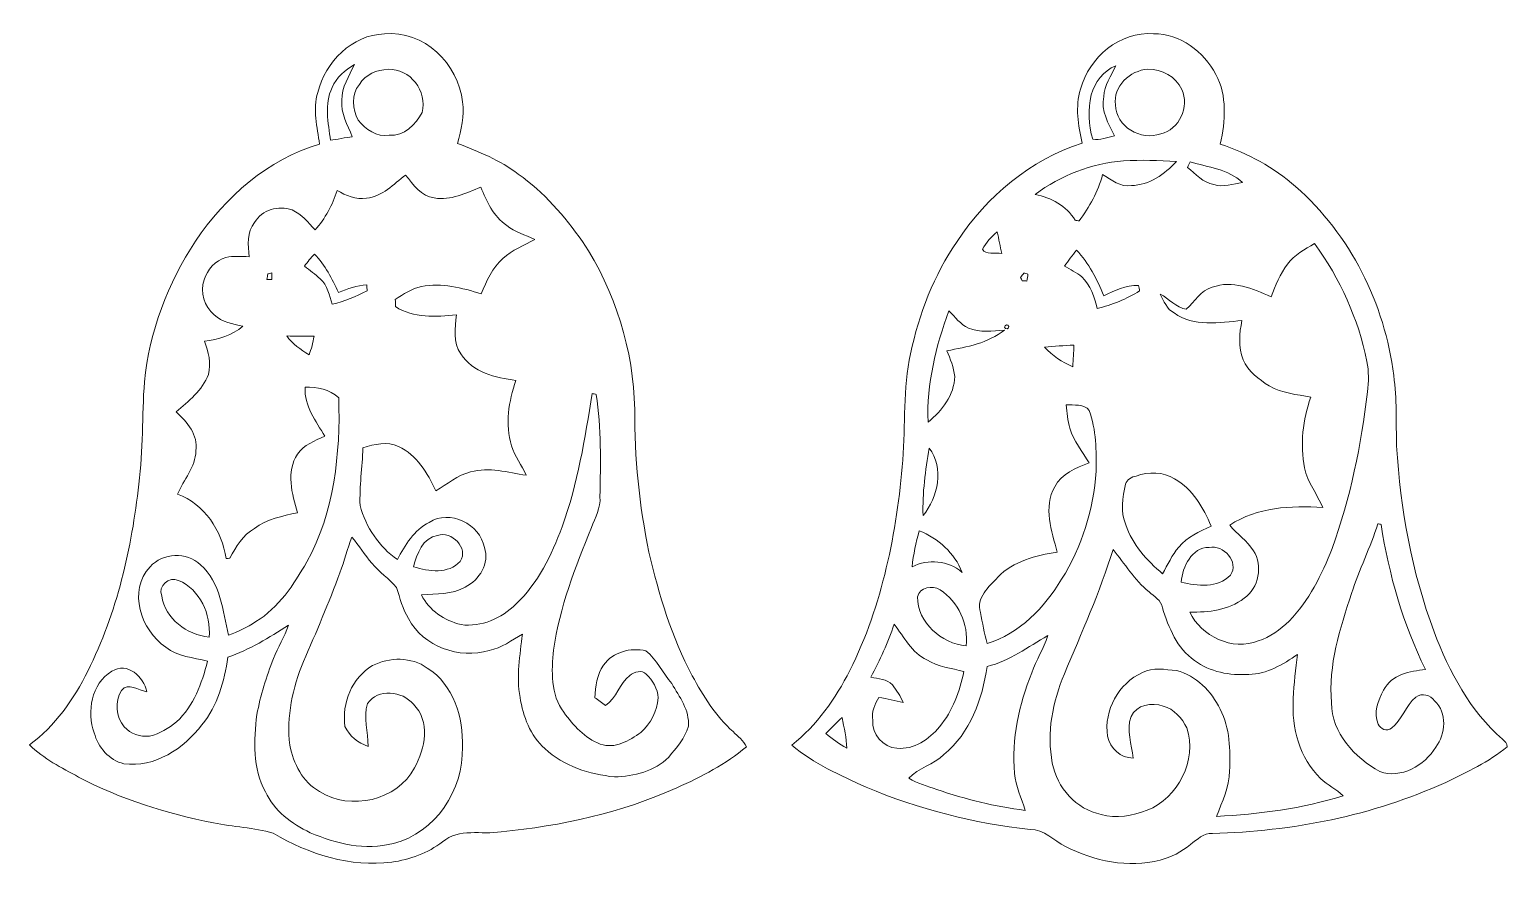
# Model space of a CAD drawing. Header units: centimetres. Extents: x -16.4 to 16.4, y -9.3 to 9.3.
import ezdxf

# ---------------------------------------------------------------- set-up
doc = ezdxf.new("R2010")
doc.units = ezdxf.units.CM
doc.header["$MEASUREMENT"] = 0
doc.layers.add('Layer 1', color=7, linetype='Continuous')

msp = doc.modelspace()

# ---------------------------------------------------------------- linework, layer by layer
at = {"layer": 'Layer 1', "color": 9, "lineweight": 9}
for points, knots in [([(-10.02386, 7.92261), (-9.85911, 8.59606), (-9.25939, 9.21025), (-8.53902, 9.2233), (-8.53902, 9.2233), (-7.67013, 9.32101), (-6.88873, 8.55126), (-6.80618, 7.71341), (-6.80618, 7.71341), (-6.74268, 7.39979), (-6.84251, 7.09005), (-6.91483, 6.78737), (-6.91483, 6.78737), (-6.44281, 6.60675), (-5.96868, 6.41413), (-5.56475, 6.10369), (-5.56475, 6.10369), (-4.98937, 5.70858), (-4.53958, 5.16705), (-4.13212, 4.6072), (-4.13212, 4.6072), (-3.40857, 3.50089), (-2.99935, 2.19244), (-2.97219, 0.86988), (-2.97219, 0.86988), (-2.98312, -0.19693), (-2.87129, -1.26267), (-2.65716, -2.30725), (-2.65716, -2.30725), (-2.43244, -3.25269), (-2.15692, -4.19602), (-1.69196, -5.05468), (-1.69196, -5.05468), (-1.44889, -5.5073), (-1.16984, -5.95144), (-0.78426, -6.29717), (-0.78426, -6.29717), (-0.68301, -6.40476), (-0.5479, -6.4919), (-0.48651, -6.63195), (-0.48651, -6.63195), (-0.94689, -7.02107), (-1.48593, -7.30082), (-2.0338, -7.54529), (-2.0338, -7.54529), (-3.2657, -8.10374), (-4.60414, -8.39443), (-5.9454, -8.52637), (-5.9454, -8.52637), (-6.37508, -8.59657), (-6.88414, -8.43182), (-7.24715, -8.7472), (-7.24715, -8.7472), (-7.57453, -8.9998), (-7.97069, -9.14408), (-8.37815, -9.20053), (-8.37815, -9.20053), (-9.2989, -9.318), (-10.22706, -9.02413), (-11.0127, -8.55777), (-11.0127, -8.55777), (-11.44591, -8.42865), (-11.90417, -8.42159), (-12.34514, -8.3267), (-12.34514, -8.3267), (-13.38231, -8.12032), (-14.40571, -7.80353), (-15.34304, -7.30752), (-15.34304, -7.30752), (-15.72404, -7.10079), (-16.12339, -6.90006), (-16.43489, -6.59385), (-16.43489, -6.59385), (-15.86904, -6.1684), (-15.44817, -5.57997), (-15.13949, -4.9485), (-15.13949, -4.9485), (-14.49073, -3.65416), (-14.16018, -2.22223), (-14.00531, -0.78889), (-14.00531, -0.78889), (-13.90442, -0.03571), (-13.93511, 0.72735), (-13.87937, 1.48371), (-13.87937, 1.48371), (-13.77107, 2.60131), (-13.35867, 3.67905), (-12.74413, 4.61497), (-12.74413, 4.61497), (-12.08267, 5.59675), (-11.13405, 6.43354), (-9.98294, 6.77291), (-9.98294, 6.77291), (-10.03762, 7.15073), (-10.13957, 7.54479), (-10.02386, 7.92261), (-10.02386, 7.92261), (-10.02386, 7.92261), (-10.02386, 7.92261), (-10.02386, 7.92261)], [0, 0, 0, 0, 0.03846154, 0.03846154, 0.03846154, 0.03846154, 0.07692308, 0.07692308, 0.07692308, 0.07692308, 0.11538462, 0.11538462, 0.11538462, 0.11538462, 0.15384615, 0.15384615, 0.15384615, 0.15384615, 0.19230769, 0.19230769, 0.19230769, 0.19230769, 0.23076923, 0.23076923, 0.23076923, 0.23076923, 0.26923077, 0.26923077, 0.26923077, 0.26923077, 0.30769231, 0.30769231, 0.30769231, 0.30769231, 0.34615385, 0.34615385, 0.34615385, 0.34615385, 0.38461538, 0.38461538, 0.38461538, 0.38461538, 0.42307692, 0.42307692, 0.42307692, 0.42307692, 0.46153846, 0.46153846, 0.46153846, 0.46153846, 0.5, 0.5, 0.5, 0.5, 0.53846154, 0.53846154, 0.53846154, 0.53846154, 0.57692308, 0.57692308, 0.57692308, 0.57692308, 0.61538462, 0.61538462, 0.61538462, 0.61538462, 0.65384615, 0.65384615, 0.65384615, 0.65384615, 0.69230769, 0.69230769, 0.69230769, 0.69230769, 0.73076923, 0.73076923, 0.73076923, 0.73076923, 0.76923077, 0.76923077, 0.76923077, 0.76923077, 0.80769231, 0.80769231, 0.80769231, 0.80769231, 0.84615385, 0.84615385, 0.84615385, 0.84615385, 0.88461538, 0.88461538, 0.88461538, 0.88461538, 0.92307692, 0.92307692, 0.92307692, 0.92307692, 1, 1, 1, 1]), ([(6.94581, 7.99563), (7.12643, 8.70331), (7.82281, 9.28291), (8.56964, 9.2293), (8.56964, 9.2293), (9.15772, 9.23918), (9.68548, 8.8229), (9.95712, 8.32372), (9.95712, 8.32372), (10.20865, 7.84323), (10.16526, 7.2862), (10.05343, 6.77432), (10.05343, 6.77432), (10.66479, 6.56547), (11.24511, 6.25785), (11.72912, 5.8264), (11.72912, 5.8264), (12.94691, 4.76312), (13.7135, 3.21973), (13.90964, 1.62165), (13.90964, 1.62165), (13.98796, 1.10447), (13.95691, 0.57953), (13.97526, 0.05848), (13.97526, 0.05848), (14.05992, -1.34911), (14.31534, -2.75246), (14.80746, -4.07678), (14.80746, -4.07678), (15.1493, -4.96084), (15.60192, -5.84032), (16.33111, -6.46791), (16.33111, -6.46791), (16.38014, -6.51166), (16.44047, -6.55857), (16.43447, -6.63301), (16.43447, -6.63301), (16.0256, -6.97203), (15.54194, -7.19851), (15.0664, -7.42676), (15.0664, -7.42676), (13.44186, -8.16759), (11.6568, -8.51861), (9.87669, -8.56165), (9.87669, -8.56165), (9.68054, -8.55036), (9.53767, -8.70098), (9.38985, -8.80576), (9.38985, -8.80576), (9.18983, -8.96487), (8.96511, -9.10104), (8.71217, -9.15396), (8.71217, -9.15396), (8.00238, -9.34057), (7.2499, -9.17794), (6.60785, -8.85234), (6.60785, -8.85234), (6.34961, -8.71687), (6.13618, -8.47345), (5.82362, -8.47275), (5.82362, -8.47275), (4.5702, -8.34328), (3.33971, -8.01836), (2.17625, -7.53612), (2.17625, -7.53612), (1.59946, -7.27119), (1.01032, -7.00801), (0.52067, -6.59597), (0.52067, -6.59597), (1.07911, -6.15641), (1.4901, -5.56268), (1.81571, -4.93756), (1.81571, -4.93756), (2.53221, -3.48235), (2.86311, -1.86698), (2.98799, -0.25867), (2.98799, -0.25867), (3.05749, 0.52979), (2.98376, 1.33307), (3.16297, 2.10954), (3.16297, 2.10954), (3.34853, 2.99606), (3.68367, 3.8579), (4.19767, 4.6072), (4.19767, 4.6072), (4.85736, 5.6105), (5.82927, 6.42824), (6.98179, 6.79619), (6.98179, 6.79619), (6.89395, 7.18777), (6.81987, 7.6044), (6.94581, 7.99563), (6.94581, 7.99563), (6.94581, 7.99563), (6.94581, 7.99563), (6.94581, 7.99563)], [0, 0, 0, 0, 0.04, 0.04, 0.04, 0.04, 0.08, 0.08, 0.08, 0.08, 0.12, 0.12, 0.12, 0.12, 0.16, 0.16, 0.16, 0.16, 0.2, 0.2, 0.2, 0.2, 0.24, 0.24, 0.24, 0.24, 0.28, 0.28, 0.28, 0.28, 0.32, 0.32, 0.32, 0.32, 0.36, 0.36, 0.36, 0.36, 0.4, 0.4, 0.4, 0.4, 0.44, 0.44, 0.44, 0.44, 0.48, 0.48, 0.48, 0.48, 0.52, 0.52, 0.52, 0.52, 0.56, 0.56, 0.56, 0.56, 0.6, 0.6, 0.6, 0.6, 0.64, 0.64, 0.64, 0.64, 0.68, 0.68, 0.68, 0.68, 0.72, 0.72, 0.72, 0.72, 0.76, 0.76, 0.76, 0.76, 0.8, 0.8, 0.8, 0.8, 0.84, 0.84, 0.84, 0.84, 0.88, 0.88, 0.88, 0.88, 0.92, 0.92, 0.92, 0.92, 1, 1, 1, 1]), ([(-9.70424, 8.03091), (-9.88346, 7.66191), (-9.78785, 7.24492), (-9.74234, 6.85722), (-9.74234, 6.85722), (-9.62134, 6.87733), (-9.37934, 6.9179), (-9.25833, 6.93801), (-9.25833, 6.93801), (-9.36134, 7.19836), (-9.51374, 7.45518), (-9.48764, 7.74657), (-9.48764, 7.74657), (-9.49364, 8.04008), (-9.32677, 8.28879), (-9.20965, 8.5442), (-9.20965, 8.5442), (-9.41038, 8.41473), (-9.61429, 8.26128), (-9.70424, 8.03091), (-9.70424, 8.03091), (-9.70424, 8.03091), (-9.70424, 8.03091), (-9.70424, 8.03091)], [0, 0, 0, 0, 0.14285714, 0.14285714, 0.14285714, 0.14285714, 0.28571429, 0.28571429, 0.28571429, 0.28571429, 0.42857143, 0.42857143, 0.42857143, 0.42857143, 0.57142857, 0.57142857, 0.57142857, 0.57142857, 0.71428571, 0.71428571, 0.71428571, 0.71428571, 1, 1, 1, 1]), ([(-8.45788, 8.43661), (-8.70553, 8.42567), (-8.97223, 8.32442), (-9.09888, 8.09759), (-9.09888, 8.09759), (-9.28656, 7.87569), (-9.25445, 7.54831), (-9.12393, 7.30807), (-9.12393, 7.30807), (-8.96412, 7.09993), (-8.71082, 6.92213), (-8.43354, 6.96835), (-8.43354, 6.96835), (-8.10757, 6.94542), (-7.84017, 7.20506), (-7.70505, 7.47705), (-7.70505, 7.47705), (-7.57558, 7.94448), (-7.96717, 8.45813), (-8.45788, 8.43661), (-8.45788, 8.43661), (-8.45788, 8.43661), (-8.45788, 8.43661), (-8.45788, 8.43661)], [0, 0, 0, 0, 0.14285714, 0.14285714, 0.14285714, 0.14285714, 0.28571429, 0.28571429, 0.28571429, 0.28571429, 0.42857143, 0.42857143, 0.42857143, 0.42857143, 0.57142857, 0.57142857, 0.57142857, 0.57142857, 0.71428571, 0.71428571, 0.71428571, 0.71428571, 1, 1, 1, 1]), ([(7.18005, 7.86758), (7.10914, 7.54584), (7.11796, 7.19906), (7.21639, 6.88438), (7.21639, 6.88438), (7.37831, 6.85616), (7.53989, 6.92213), (7.69793, 6.95459), (7.69793, 6.95459), (7.56564, 7.22693), (7.39348, 7.5148), (7.46051, 7.83053), (7.46051, 7.83053), (7.47497, 8.08453), (7.62702, 8.29056), (7.72756, 8.51387), (7.72756, 8.51387), (7.45063, 8.4045), (7.25837, 8.14909), (7.18005, 7.86758), (7.18005, 7.86758), (7.18005, 7.86758), (7.18005, 7.86758), (7.18005, 7.86758)], [0, 0, 0, 0, 0.14285714, 0.14285714, 0.14285714, 0.14285714, 0.28571429, 0.28571429, 0.28571429, 0.28571429, 0.42857143, 0.42857143, 0.42857143, 0.42857143, 0.57142857, 0.57142857, 0.57142857, 0.57142857, 0.71428571, 0.71428571, 0.71428571, 0.71428571, 1, 1, 1, 1]), ([(8.43947, 8.43943), (8.05282, 8.41332), (7.65419, 8.05596), (7.72298, 7.64356), (7.72298, 7.64356), (7.72157, 7.16026), (8.29377, 6.84205), (8.72663, 7.00045), (8.72663, 7.00045), (9.14326, 7.09499), (9.37292, 7.60158), (9.19759, 7.98893), (9.19759, 7.98893), (9.05895, 8.27327), (8.75203, 8.44719), (8.43947, 8.43943), (8.43947, 8.43943), (8.43947, 8.43943), (8.43947, 8.43943), (8.43947, 8.43943)], [0, 0, 0, 0, 0.16666667, 0.16666667, 0.16666667, 0.16666667, 0.33333333, 0.33333333, 0.33333333, 0.33333333, 0.5, 0.5, 0.5, 0.5, 0.66666667, 0.66666667, 0.66666667, 0.66666667, 1, 1, 1, 1]), ([(5.93404, 5.65424), (6.28964, 5.5777), (6.63607, 5.40695), (6.82198, 5.07957), (6.82198, 5.07957), (6.84421, 5.07534), (6.88831, 5.06687), (6.91018, 5.06229), (6.91018, 5.06229), (7.14231, 5.37449), (7.33316, 5.71563), (7.43476, 6.0931), (7.43476, 6.0931), (7.63549, 5.9841), (7.82705, 5.8084), (8.07434, 5.84863), (8.07434, 5.84863), (8.47016, 5.86168), (8.81906, 6.10051), (9.07623, 6.38591), (9.07623, 6.38591), (8.68465, 6.41519), (8.2913, 6.42119), (7.90007, 6.39861), (7.90007, 6.39861), (7.18993, 6.34887), (6.50519, 6.07547), (5.93404, 5.65424), (5.93404, 5.65424), (5.93404, 5.65424), (5.93404, 5.65424), (5.93404, 5.65424)], [0, 0, 0, 0, 0.11111111, 0.11111111, 0.11111111, 0.11111111, 0.22222222, 0.22222222, 0.22222222, 0.22222222, 0.33333333, 0.33333333, 0.33333333, 0.33333333, 0.44444444, 0.44444444, 0.44444444, 0.44444444, 0.55555556, 0.55555556, 0.55555556, 0.55555556, 0.66666667, 0.66666667, 0.66666667, 0.66666667, 0.77777778, 0.77777778, 0.77777778, 0.77777778, 1, 1, 1, 1]), ([(9.38632, 6.37991), (9.36516, 6.33828), (9.3447, 6.29666), (9.32459, 6.25468), (9.32459, 6.25468), (9.50592, 6.1118), (9.66749, 5.91284), (9.90844, 5.87509), (9.90844, 5.87509), (10.1194, 5.80453), (10.33741, 5.88179), (10.54555, 5.92236), (10.54555, 5.92236), (10.2337, 6.21305), (9.7765, 6.25715), (9.38632, 6.37991), (9.38632, 6.37991), (9.38632, 6.37991), (9.38632, 6.37991), (9.38632, 6.37991)], [0, 0, 0, 0, 0.16666667, 0.16666667, 0.16666667, 0.16666667, 0.33333333, 0.33333333, 0.33333333, 0.33333333, 0.5, 0.5, 0.5, 0.5, 0.66666667, 0.66666667, 0.66666667, 0.66666667, 1, 1, 1, 1]), ([(-8.93836, 5.56888), (-9.17437, 5.52725), (-9.39627, 5.63026), (-9.59524, 5.7435), (-9.59524, 5.7435), (-9.69401, 5.41824), (-9.85629, 5.11591), (-10.08454, 4.86262), (-10.08454, 4.86262), (-10.23341, 5.03195), (-10.38123, 5.2168), (-10.59466, 5.30746), (-10.59466, 5.30746), (-10.88958, 5.41648), (-11.27093, 5.31205), (-11.42792, 5.02912), (-11.42792, 5.02912), (-11.60783, 4.81393), (-11.5715, 4.52395), (-11.5528, 4.26642), (-11.5528, 4.26642), (-11.72425, 4.27736), (-11.89817, 4.28653), (-12.0675, 4.2516), (-12.0675, 4.2516), (-12.30528, 4.18775), (-12.48096, 3.97997), (-12.55151, 3.75066), (-12.55151, 3.75066), (-12.64571, 3.47902), (-12.54375, 3.15764), (-12.32468, 2.97525), (-12.32468, 2.97525), (-12.15534, 2.81262), (-11.91263, 2.76712), (-11.69074, 2.72478), (-11.69074, 2.72478), (-11.92428, 2.51417), (-12.24072, 2.42633), (-12.54587, 2.38682), (-12.54587, 2.38682), (-12.4545, 2.15434), (-12.38747, 1.89611), (-12.45697, 1.64775), (-12.45697, 1.64775), (-12.59208, 1.29286), (-12.899, 1.05579), (-13.17417, 0.81379), (-13.17417, 0.81379), (-12.93287, 0.59294), (-12.67922, 0.30507), (-12.73602, -0.04877), (-12.73602, -0.04877), (-12.74025, -0.41601), (-13.00483, -0.69259), (-13.14559, -1.01291), (-13.14559, -1.01291), (-12.53987, -1.23234), (-12.16028, -1.82959), (-12.0608, -2.4466), (-12.0608, -2.4466), (-12.03999, -2.44448), (-11.99836, -2.43989), (-11.97754, -2.43743), (-11.97754, -2.43743), (-11.8449, -2.18378), (-11.6858, -1.9259), (-11.43286, -1.77667), (-11.43286, -1.77667), (-11.15522, -1.56465), (-10.80597, -1.50644), (-10.47506, -1.42636), (-10.47506, -1.42636), (-10.59713, -1.01432), (-10.73612, -0.50948), (-10.4733, -0.12603), (-10.4733, -0.12603), (-10.33536, 0.08846), (-10.08524, 0.17172), (-9.86582, 0.27332), (-9.86582, 0.27332), (-10.06902, 0.60846), (-10.32125, 0.95031), (-10.30679, 1.36377), (-10.30679, 1.36377), (-10.0348, 1.37541), (-9.76281, 1.3172), (-9.55608, 1.12917), (-9.55608, 1.12917), (-9.52045, -0.11438), (-9.65344, -1.41296), (-10.26516, -2.51856), (-10.26516, -2.51856), (-10.5555, -3.02515), (-10.89064, -3.54232), (-11.40216, -3.85065), (-11.40216, -3.85065), (-11.58878, -3.98118), (-11.8001, -4.06832), (-12.01035, -4.15297), (-12.01035, -4.15297), (-12.14229, -3.61147), (-12.18286, -2.98), (-12.62983, -2.58524), (-12.62983, -2.58524), (-12.93781, -2.29808), (-13.47085, -2.31325), (-13.75378, -2.63039), (-13.75378, -2.63039), (-14.25261, -3.15744), (-13.95663, -4.04821), (-13.40559, -4.41827), (-13.40559, -4.41827), (-13.14277, -4.63488), (-12.79246, -4.64476), (-12.47814, -4.7326), (-12.47814, -4.7326), (-12.6002, -5.22402), (-12.78258, -5.72531), (-13.16288, -6.07915), (-13.16288, -6.07915), (-13.33821, -6.22449), (-13.53929, -6.34409), (-13.76331, -6.39453), (-13.76331, -6.39453), (-13.96898, -6.41676), (-14.19264, -6.35079), (-14.32704, -6.18745), (-14.32704, -6.18745), (-14.51719, -5.9712), (-14.54471, -5.62336), (-14.38984, -5.381), (-14.38984, -5.381), (-14.24203, -5.19121), (-14.00672, -5.37642), (-13.82928, -5.41275), (-13.82928, -5.41275), (-13.89031, -5.07761), (-14.26213, -4.73612), (-14.60468, -4.95414), (-14.60468, -4.95414), (-15.06506, -5.23566), (-15.16242, -5.84808), (-14.99626, -6.32751), (-14.99626, -6.32751), (-14.91371, -6.64501), (-14.66324, -6.93534), (-14.33763, -7.01084), (-14.33763, -7.01084), (-13.64865, -7.10503), (-13.00307, -6.67287), (-12.6009, -6.14794), (-12.6009, -6.14794), (-12.25483, -5.71861), (-12.09996, -5.17921), (-12.02446, -4.64264), (-12.02446, -4.64264), (-11.54222, -4.47048), (-11.10124, -4.20978), (-10.6765, -3.92826), (-10.6765, -3.92826), (-10.76152, -4.1872), (-10.90863, -4.41932), (-11.00882, -4.67227), (-11.00882, -4.67227), (-11.16898, -5.07479), (-11.2988, -5.49072), (-11.37747, -5.91722), (-11.37747, -5.91722), (-11.44979, -6.48873), (-11.47378, -7.1142), (-11.18873, -7.63665), (-11.18873, -7.63665), (-10.99329, -8.05682), (-10.60136, -8.35033), (-10.19284, -8.54506), (-10.19284, -8.54506), (-9.6157, -8.79166), (-8.96447, -8.9557), (-8.34217, -8.78284), (-8.34217, -8.78284), (-7.40766, -8.55247), (-6.77125, -7.58832), (-6.80759, -6.64536), (-6.80759, -6.64536), (-6.78078, -5.9906), (-7.00408, -5.24624), (-7.58793, -4.88253), (-7.58793, -4.88253), (-7.93789, -4.63029), (-8.43213, -4.63558), (-8.80713, -4.82714), (-8.80713, -4.82714), (-9.26363, -5.09807), (-9.49399, -5.66322), (-9.41849, -6.1811), (-9.41849, -6.1811), (-9.31972, -6.39594), (-9.12251, -6.54834), (-8.90238, -6.62419), (-8.90238, -6.62419), (-8.90379, -6.3081), (-9.02056, -5.97755), (-8.91402, -5.67063), (-8.91402, -5.67063), (-8.69107, -5.32809), (-8.14109, -5.39194), (-7.89732, -5.6851), (-7.89732, -5.6851), (-7.51702, -6.05904), (-7.63203, -6.67746), (-7.87403, -7.10079), (-7.87403, -7.10079), (-8.25503, -7.83668), (-9.29996, -8.06387), (-9.98435, -7.62926), (-9.98435, -7.62926), (-10.35935, -7.42217), (-10.56643, -7.0059), (-10.64546, -6.59914), (-10.64546, -6.59914), (-10.71989, -5.96414), (-10.58866, -5.3235), (-10.33995, -4.74036), (-10.33995, -4.74036), (-10.0609, -4.08418), (-9.77515, -3.43084), (-9.53033, -2.76092), (-9.53033, -2.76092), (-9.43296, -2.49951), (-9.36664, -2.22787), (-9.26257, -1.96894), (-9.26257, -1.96894), (-9.11052, -2.15979), (-8.9807, -2.36687), (-8.81983, -2.55102), (-8.81983, -2.55102), (-8.66002, -2.75246), (-8.43601, -2.89251), (-8.27479, -3.09183), (-8.27479, -3.09183), (-8.19083, -3.32396), (-8.13862, -3.57125), (-8.0028, -3.78257), (-8.0028, -3.78257), (-7.67648, -4.40663), (-6.8725, -4.69167), (-6.2121, -4.48883), (-6.2121, -4.48883), (-5.93376, -4.44085), (-5.71045, -4.26199), (-5.47091, -4.12688), (-5.47091, -4.12688), (-5.5263, -4.5929), (-5.60708, -5.06738), (-5.52418, -5.53587), (-5.52418, -5.53587), (-5.45539, -5.95533), (-5.30087, -6.38854), (-4.97138, -6.67499), (-4.97138, -6.67499), (-4.55228, -7.06693), (-3.97937, -7.24579), (-3.41951, -7.30435), (-3.41951, -7.30435), (-2.99053, -7.29024), (-2.52663, -7.1837), (-2.21795, -6.86373), (-2.21795, -6.86373), (-2.04156, -6.66017), (-1.8567, -6.44322), (-1.7805, -6.17899), (-1.7805, -6.17899), (-1.74875, -5.82162), (-1.97806, -5.51859), (-2.15092, -5.2286), (-2.15092, -5.2286), (-2.33966, -4.98695), (-2.48359, -4.69167), (-2.72595, -4.49941), (-2.72595, -4.49941), (-3.05685, -4.41897), (-3.46361, -4.52834), (-3.66504, -4.81656), (-3.66504, -4.81656), (-3.81744, -5.02576), (-3.84178, -5.29246), (-3.86295, -5.54222), (-3.86295, -5.54222), (-3.78428, -5.59937), (-3.70561, -5.65688), (-3.62624, -5.71332), (-3.62624, -5.71332), (-3.37259, -5.55351), (-3.31156, -5.2286), (-3.0819, -5.04692), (-3.0819, -5.04692), (-2.98348, -4.96543), (-2.81661, -4.91569), (-2.71713, -5.01976), (-2.71713, -5.01976), (-2.57778, -5.15981), (-2.45572, -5.34361), (-2.44866, -5.54787), (-2.44866, -5.54787), (-2.47512, -5.84032), (-2.618, -6.11937), (-2.83601, -6.31586), (-2.83601, -6.31586), (-3.09319, -6.49507), (-3.41351, -6.69263), (-3.73948, -6.57269), (-3.73948, -6.57269), (-4.08344, -6.44957), (-4.34167, -6.15359), (-4.54981, -5.86642), (-4.54981, -5.86642), (-4.84544, -5.47202), (-4.8278, -4.94638), (-4.7777, -4.48142), (-4.7777, -4.48142), (-4.65106, -3.5328), (-4.28981, -2.63851), (-3.93739, -1.7555), (-3.93739, -1.7555), (-3.85201, -1.53467), (-3.72713, -1.31841), (-3.74548, -1.07218), (-3.74548, -1.07218), (-3.73524, -0.31335), (-3.70949, 0.45147), (-3.82803, 1.20396), (-3.82803, 1.20396), (-3.85131, 1.20924), (-3.89752, 1.21983), (-3.92081, 1.22512), (-3.92081, 1.22512), (-4.07814, 0.22358), (-4.24078, -0.78501), (-4.58932, -1.74139), (-4.58932, -1.74139), (-4.82286, -2.36969), (-5.12025, -2.9994), (-5.61943, -3.4626), (-5.61943, -3.4626), (-5.93517, -3.7741), (-6.38813, -3.97977), (-6.83687, -3.91627), (-6.83687, -3.91627), (-7.20305, -3.82208), (-7.54807, -3.60511), (-7.71705, -3.25622), (-7.71705, -3.25622), (-7.38896, -3.22694), (-7.03442, -3.25622), (-6.74126, -3.08089), (-6.74126, -3.08089), (-6.42906, -2.92426), (-6.1934, -2.55314), (-6.31652, -2.19895), (-6.31652, -2.19895), (-6.41353, -1.68107), (-7.09193, -1.34452), (-7.54595, -1.64226), (-7.54595, -1.64226), (-7.88497, -1.81124), (-8.08499, -2.14744), (-8.25292, -2.47129), (-8.25292, -2.47129), (-8.65755, -2.18378), (-8.9553, -1.7481), (-9.08159, -1.26867), (-9.08159, -1.26867), (-9.10135, -0.84146), (-9.03114, -0.41389), (-9.01809, 0.01332), (-9.01809, 0.01332), (-8.76621, 0.10081), (-8.48222, 0.1629), (-8.22822, 0.04932), (-8.22822, 0.04932), (-7.82006, -0.14225), (-7.57946, -0.54618), (-7.39637, -0.94024), (-7.39637, -0.94024), (-7.14555, -0.78925), (-6.91236, -0.59204), (-6.62308, -0.52008), (-6.62308, -0.52008), (-6.21351, -0.40366), (-5.79335, -0.53348), (-5.3873, -0.59557), (-5.3873, -0.59557), (-5.4889, -0.37297), (-5.63989, -0.1733), (-5.71151, 0.06271), (-5.71151, 0.06271), (-5.86391, 0.53967), (-5.77606, 1.05262), (-5.61696, 1.51581), (-5.61696, 1.51581), (-6.06922, 1.57049), (-6.58075, 1.69573), (-6.84145, 2.10672), (-6.84145, 2.10672), (-7.01925, 2.36248), (-6.97127, 2.68351), (-6.94058, 2.97455), (-6.94058, 2.97455), (-7.39355, 2.92375), (-7.89555, 2.90011), (-8.29313, 3.15694), (-8.29313, 3.15694), (-8.2949, 3.2095), (-8.29701, 3.26242), (-8.29913, 3.31463), (-8.29913, 3.31463), (-8.12133, 3.43951), (-7.93118, 3.55875), (-7.71705, 3.60779), (-7.71705, 3.60779), (-7.26937, 3.6921), (-6.81147, 3.57815), (-6.38637, 3.43845), (-6.38637, 3.43845), (-6.27031, 3.72561), (-6.14472, 4.02442), (-5.90412, 4.23079), (-5.90412, 4.23079), (-5.69951, 4.42023), (-5.43281, 4.5116), (-5.19821, 4.65377), (-5.19821, 4.65377), (-5.40988, 4.74937), (-5.63954, 4.81428), (-5.82157, 4.96457), (-5.82157, 4.96457), (-6.1112, 5.16424), (-6.27242, 5.49444), (-6.39625, 5.81406), (-6.39625, 5.81406), (-6.72609, 5.68882), (-7.06758, 5.50855), (-7.43165, 5.57558), (-7.43165, 5.57558), (-7.72269, 5.60486), (-7.90402, 5.87579), (-8.07265, 6.08464), (-8.07265, 6.08464), (-8.33899, 5.88144), (-8.58523, 5.60521), (-8.93836, 5.56888)], [0, 0, 0, 0, 0.00877193, 0.00877193, 0.00877193, 0.00877193, 0.01754386, 0.01754386, 0.01754386, 0.01754386, 0.02631579, 0.02631579, 0.02631579, 0.02631579, 0.03508772, 0.03508772, 0.03508772, 0.03508772, 0.04385965, 0.04385965, 0.04385965, 0.04385965, 0.05263158, 0.05263158, 0.05263158, 0.05263158, 0.06140351, 0.06140351, 0.06140351, 0.06140351, 0.07017544, 0.07017544, 0.07017544, 0.07017544, 0.07894737, 0.07894737, 0.07894737, 0.07894737, 0.0877193, 0.0877193, 0.0877193, 0.0877193, 0.09649123, 0.09649123, 0.09649123, 0.09649123, 0.10526316, 0.10526316, 0.10526316, 0.10526316, 0.11403509, 0.11403509, 0.11403509, 0.11403509, 0.12280702, 0.12280702, 0.12280702, 0.12280702, 0.13157895, 0.13157895, 0.13157895, 0.13157895, 0.14035088, 0.14035088, 0.14035088, 0.14035088, 0.14912281, 0.14912281, 0.14912281, 0.14912281, 0.15789474, 0.15789474, 0.15789474, 0.15789474, 0.16666667, 0.16666667, 0.16666667, 0.16666667, 0.1754386, 0.1754386, 0.1754386, 0.1754386, 0.18421053, 0.18421053, 0.18421053, 0.18421053, 0.19298246, 0.19298246, 0.19298246, 0.19298246, 0.20175439, 0.20175439, 0.20175439, 0.20175439, 0.21052632, 0.21052632, 0.21052632, 0.21052632, 0.21929825, 0.21929825, 0.21929825, 0.21929825, 0.22807018, 0.22807018, 0.22807018, 0.22807018, 0.23684211, 0.23684211, 0.23684211, 0.23684211, 0.24561404, 0.24561404, 0.24561404, 0.24561404, 0.25438596, 0.25438596, 0.25438596, 0.25438596, 0.26315789, 0.26315789, 0.26315789, 0.26315789, 0.27192982, 0.27192982, 0.27192982, 0.27192982, 0.28070175, 0.28070175, 0.28070175, 0.28070175, 0.28947368, 0.28947368, 0.28947368, 0.28947368, 0.29824561, 0.29824561, 0.29824561, 0.29824561, 0.30701754, 0.30701754, 0.30701754, 0.30701754, 0.31578947, 0.31578947, 0.31578947, 0.31578947, 0.3245614, 0.3245614, 0.3245614, 0.3245614, 0.33333333, 0.33333333, 0.33333333, 0.33333333, 0.34210526, 0.34210526, 0.34210526, 0.34210526, 0.35087719, 0.35087719, 0.35087719, 0.35087719, 0.35964912, 0.35964912, 0.35964912, 0.35964912, 0.36842105, 0.36842105, 0.36842105, 0.36842105, 0.37719298, 0.37719298, 0.37719298, 0.37719298, 0.38596491, 0.38596491, 0.38596491, 0.38596491, 0.39473684, 0.39473684, 0.39473684, 0.39473684, 0.40350877, 0.40350877, 0.40350877, 0.40350877, 0.4122807, 0.4122807, 0.4122807, 0.4122807, 0.42105263, 0.42105263, 0.42105263, 0.42105263, 0.42982456, 0.42982456, 0.42982456, 0.42982456, 0.43859649, 0.43859649, 0.43859649, 0.43859649, 0.44736842, 0.44736842, 0.44736842, 0.44736842, 0.45614035, 0.45614035, 0.45614035, 0.45614035, 0.46491228, 0.46491228, 0.46491228, 0.46491228, 0.47368421, 0.47368421, 0.47368421, 0.47368421, 0.48245614, 0.48245614, 0.48245614, 0.48245614, 0.49122807, 0.49122807, 0.49122807, 0.49122807, 0.5, 0.5, 0.5, 0.5, 0.50877193, 0.50877193, 0.50877193, 0.50877193, 0.51754386, 0.51754386, 0.51754386, 0.51754386, 0.52631579, 0.52631579, 0.52631579, 0.52631579, 0.53508772, 0.53508772, 0.53508772, 0.53508772, 0.54385965, 0.54385965, 0.54385965, 0.54385965, 0.55263158, 0.55263158, 0.55263158, 0.55263158, 0.56140351, 0.56140351, 0.56140351, 0.56140351, 0.57017544, 0.57017544, 0.57017544, 0.57017544, 0.57894737, 0.57894737, 0.57894737, 0.57894737, 0.5877193, 0.5877193, 0.5877193, 0.5877193, 0.59649123, 0.59649123, 0.59649123, 0.59649123, 0.60526316, 0.60526316, 0.60526316, 0.60526316, 0.61403509, 0.61403509, 0.61403509, 0.61403509, 0.62280702, 0.62280702, 0.62280702, 0.62280702, 0.63157895, 0.63157895, 0.63157895, 0.63157895, 0.64035088, 0.64035088, 0.64035088, 0.64035088, 0.64912281, 0.64912281, 0.64912281, 0.64912281, 0.65789474, 0.65789474, 0.65789474, 0.65789474, 0.66666667, 0.66666667, 0.66666667, 0.66666667, 0.6754386, 0.6754386, 0.6754386, 0.6754386, 0.68421053, 0.68421053, 0.68421053, 0.68421053, 0.69298246, 0.69298246, 0.69298246, 0.69298246, 0.70175439, 0.70175439, 0.70175439, 0.70175439, 0.71052632, 0.71052632, 0.71052632, 0.71052632, 0.71929825, 0.71929825, 0.71929825, 0.71929825, 0.72807018, 0.72807018, 0.72807018, 0.72807018, 0.73684211, 0.73684211, 0.73684211, 0.73684211, 0.74561404, 0.74561404, 0.74561404, 0.74561404, 0.75438596, 0.75438596, 0.75438596, 0.75438596, 0.76315789, 0.76315789, 0.76315789, 0.76315789, 0.77192982, 0.77192982, 0.77192982, 0.77192982, 0.78070175, 0.78070175, 0.78070175, 0.78070175, 0.78947368, 0.78947368, 0.78947368, 0.78947368, 0.79824561, 0.79824561, 0.79824561, 0.79824561, 0.80701754, 0.80701754, 0.80701754, 0.80701754, 0.81578947, 0.81578947, 0.81578947, 0.81578947, 0.8245614, 0.8245614, 0.8245614, 0.8245614, 0.83333333, 0.83333333, 0.83333333, 0.83333333, 0.84210526, 0.84210526, 0.84210526, 0.84210526, 0.85087719, 0.85087719, 0.85087719, 0.85087719, 0.85964912, 0.85964912, 0.85964912, 0.85964912, 0.86842105, 0.86842105, 0.86842105, 0.86842105, 0.87719298, 0.87719298, 0.87719298, 0.87719298, 0.88596491, 0.88596491, 0.88596491, 0.88596491, 0.89473684, 0.89473684, 0.89473684, 0.89473684, 0.90350877, 0.90350877, 0.90350877, 0.90350877, 0.9122807, 0.9122807, 0.9122807, 0.9122807, 0.92105263, 0.92105263, 0.92105263, 0.92105263, 0.92982456, 0.92982456, 0.92982456, 0.92982456, 0.93859649, 0.93859649, 0.93859649, 0.93859649, 0.94736842, 0.94736842, 0.94736842, 0.94736842, 0.95614035, 0.95614035, 0.95614035, 0.95614035, 0.96491228, 0.96491228, 0.96491228, 0.96491228, 0.97368421, 0.97368421, 0.97368421, 0.97368421, 0.98245614, 0.98245614, 0.98245614, 0.98245614, 1, 1, 1, 1]), ([(4.76176, 4.43223), (4.83302, 4.30311), (5.05069, 4.36273), (5.19074, 4.34015), (5.19074, 4.34015), (5.15934, 4.50031), (5.12477, 4.65942), (5.08879, 4.81852), (5.08879, 4.81852), (4.95191, 4.71692), (4.84678, 4.57827), (4.76176, 4.43223), (4.76176, 4.43223), (4.76176, 4.43223), (4.76176, 4.43223), (4.76176, 4.43223)], [0, 0, 0, 0, 0.2, 0.2, 0.2, 0.2, 0.4, 0.4, 0.4, 0.4, 0.6, 0.6, 0.6, 0.6, 1, 1, 1, 1]), ([(-10.31914, 4.05758), (-10.2507, 4.15106), (-10.17803, 4.24137), (-10.099, 4.32639), (-10.099, 4.32639), (-9.85347, 4.08756), (-9.71306, 3.77289), (-9.56137, 3.47161), (-9.56137, 3.47161), (-9.35888, 3.55346), (-9.15285, 3.63177), (-8.93201, 3.64342), (-8.93201, 3.64342), (-8.9306, 3.6099), (-8.92743, 3.54217), (-8.92602, 3.5083), (-8.92602, 3.5083), (-9.17331, 3.38236), (-9.43119, 3.27758), (-9.70072, 3.2095), (-9.70072, 3.2095), (-9.76598, 3.40811), (-9.80514, 3.63001), (-9.96989, 3.77571), (-9.96989, 3.77571), (-10.08242, 3.87519), (-10.20201, 3.96444), (-10.31914, 4.05758)], [0, 0, 0, 0, 0.125, 0.125, 0.125, 0.125, 0.25, 0.25, 0.25, 0.25, 0.375, 0.375, 0.375, 0.375, 0.5, 0.5, 0.5, 0.5, 0.625, 0.625, 0.625, 0.625, 0.75, 0.75, 0.75, 0.75, 1, 1, 1, 1]), ([(6.85338, 4.41353), (6.76025, 4.29852), (6.67205, 4.17964), (6.58527, 4.05969), (6.58527, 4.05969), (6.7165, 3.98455), (6.85303, 3.91611), (6.97297, 3.82227), (6.97297, 3.82227), (7.16312, 3.63001), (7.26296, 3.37354), (7.31093, 3.11213), (7.31093, 3.11213), (7.64325, 3.19786), (7.96745, 3.32521), (8.2592, 3.50795), (8.2592, 3.50795), (8.2525, 3.53688), (8.23874, 3.59508), (8.23168, 3.62437), (8.23168, 3.62437), (7.95052, 3.64095), (7.7064, 3.50971), (7.45981, 3.39824), (7.45981, 3.39824), (7.31305, 3.76618), (7.12961, 4.12496), (6.85338, 4.41353), (6.85338, 4.41353), (6.85338, 4.41353), (6.85338, 4.41353), (6.85338, 4.41353)], [0, 0, 0, 0, 0.11111111, 0.11111111, 0.11111111, 0.11111111, 0.22222222, 0.22222222, 0.22222222, 0.22222222, 0.33333333, 0.33333333, 0.33333333, 0.33333333, 0.44444444, 0.44444444, 0.44444444, 0.44444444, 0.55555556, 0.55555556, 0.55555556, 0.55555556, 0.66666667, 0.66666667, 0.66666667, 0.66666667, 0.77777778, 0.77777778, 0.77777778, 0.77777778, 1, 1, 1, 1]), ([(11.54638, 4.10309), (11.38446, 3.88366), (11.28215, 3.62966), (11.18267, 3.37813), (11.18267, 3.37813), (10.77733, 3.55699), (10.31907, 3.75736), (9.87422, 3.58732), (9.87422, 3.58732), (9.61034, 3.5277), (9.48651, 3.26453), (9.29672, 3.09943), (9.29672, 3.09943), (9.07447, 3.13189), (8.91113, 3.33862), (8.71358, 3.43598), (8.71358, 3.43598), (8.7993, 3.2857), (8.85751, 3.09943), (9.02614, 3.01829), (9.02614, 3.01829), (9.46358, 2.69797), (10.03332, 2.8045), (10.53462, 2.8479), (10.53462, 2.8479), (10.47535, 2.5618), (10.45242, 2.25453), (10.56037, 1.97689), (10.56037, 1.97689), (10.66761, 1.71478), (10.91174, 1.54227), (11.14069, 1.39305), (11.14069, 1.39305), (11.42044, 1.23042), (11.75241, 1.20431), (12.06426, 1.14222), (12.06426, 1.14222), (11.89069, 0.63915), (11.82472, 0.09411), (11.92597, -0.43153), (11.92597, -0.43153), (11.99547, -0.75503), (12.20749, -1.01361), (12.33308, -1.31312), (12.33308, -1.31312), (11.62399, -1.2655), (10.87681, -1.30148), (10.26333, -1.70329), (10.26333, -1.70329), (10.42102, -1.90861), (10.65527, -2.04725), (10.78862, -2.27268), (10.78862, -2.27268), (11.0091, -2.60394), (10.9068, -3.10418), (10.58224, -3.33066), (10.58224, -3.33066), (10.23969, -3.5963), (9.79237, -3.64604), (9.37292, -3.63722), (9.37292, -3.63722), (9.62727, -4.17838), (10.32507, -4.50823), (10.89657, -4.27892), (10.89657, -4.27892), (11.16009, -4.19849), (11.38622, -4.02563), (11.58554, -3.84007), (11.58554, -3.84007), (12.02792, -3.38463), (12.31156, -2.80714), (12.54122, -2.22223), (12.54122, -2.22223), (12.94621, -1.09899), (13.18751, 0.07823), (13.32826, 1.26217), (13.32826, 1.26217), (13.35543, 1.48724), (13.35966, 1.71654), (13.3138, 1.9395), (13.3138, 1.9395), (13.12401, 2.88494), (12.71866, 3.77959), (12.15034, 4.55817), (12.15034, 4.55817), (11.92738, 4.44034), (11.70161, 4.30664), (11.54638, 4.10309), (11.54638, 4.10309), (11.54638, 4.10309), (11.54638, 4.10309), (11.54638, 4.10309)], [0, 0, 0, 0, 0.04166667, 0.04166667, 0.04166667, 0.04166667, 0.08333333, 0.08333333, 0.08333333, 0.08333333, 0.125, 0.125, 0.125, 0.125, 0.16666667, 0.16666667, 0.16666667, 0.16666667, 0.20833333, 0.20833333, 0.20833333, 0.20833333, 0.25, 0.25, 0.25, 0.25, 0.29166667, 0.29166667, 0.29166667, 0.29166667, 0.33333333, 0.33333333, 0.33333333, 0.33333333, 0.375, 0.375, 0.375, 0.375, 0.41666667, 0.41666667, 0.41666667, 0.41666667, 0.45833333, 0.45833333, 0.45833333, 0.45833333, 0.5, 0.5, 0.5, 0.5, 0.54166667, 0.54166667, 0.54166667, 0.54166667, 0.58333333, 0.58333333, 0.58333333, 0.58333333, 0.625, 0.625, 0.625, 0.625, 0.66666667, 0.66666667, 0.66666667, 0.66666667, 0.70833333, 0.70833333, 0.70833333, 0.70833333, 0.75, 0.75, 0.75, 0.75, 0.79166667, 0.79166667, 0.79166667, 0.79166667, 0.83333333, 0.83333333, 0.83333333, 0.83333333, 0.875, 0.875, 0.875, 0.875, 0.91666667, 0.91666667, 0.91666667, 0.91666667, 1, 1, 1, 1]), ([(-11.1337, 3.88436), (-11.11218, 3.89036), (-11.06879, 3.90235), (-11.04727, 3.90835), (-11.04727, 3.90835), (-11.04621, 3.85932), (-11.04515, 3.81028), (-11.04374, 3.76124), (-11.04374, 3.76124), (-11.07196, 3.76195), (-11.12806, 3.76336), (-11.15593, 3.76442), (-11.15593, 3.76442), (-11.14887, 3.80428), (-11.14146, 3.8445), (-11.1337, 3.88436)], [0, 0, 0, 0, 0.2, 0.2, 0.2, 0.2, 0.4, 0.4, 0.4, 0.4, 0.6, 0.6, 0.6, 0.6, 1, 1, 1, 1]), ([(5.68251, 3.90341), (5.65817, 3.87237), (5.63418, 3.84062), (5.61054, 3.80887), (5.61054, 3.80887), (5.62007, 3.78947), (5.63912, 3.75066), (5.649, 3.73126), (5.649, 3.73126), (5.67369, 3.7302), (5.72343, 3.72844), (5.74813, 3.72738), (5.74813, 3.72738), (5.75695, 3.77924), (5.76612, 3.83074), (5.77494, 3.88225), (5.77494, 3.88225), (5.75201, 3.88754), (5.70579, 3.89812), (5.68251, 3.90341), (5.68251, 3.90341), (5.68251, 3.90341), (5.68251, 3.90341), (5.68251, 3.90341)], [0, 0, 0, 0, 0.14285714, 0.14285714, 0.14285714, 0.14285714, 0.28571429, 0.28571429, 0.28571429, 0.28571429, 0.42857143, 0.42857143, 0.42857143, 0.42857143, 0.57142857, 0.57142857, 0.57142857, 0.57142857, 0.71428571, 0.71428571, 0.71428571, 0.71428571, 1, 1, 1, 1]), ([(4.01528, 3.0638), (3.72636, 2.27605), (3.51822, 1.43503), (3.55244, 0.59082), (3.55244, 0.59082), (3.86712, 0.83601), (4.13346, 1.19373), (4.14757, 1.60612), (4.14757, 1.60612), (4.125, 1.80615), (4.04245, 1.9903), (3.97154, 2.17621), (3.97154, 2.17621), (4.41816, 2.25841), (4.88417, 2.3466), (5.25177, 2.63235), (5.25177, 2.63235), (4.98789, 2.62565), (4.70391, 2.56709), (4.45414, 2.68104), (4.45414, 2.68104), (4.27175, 2.76041), (4.15287, 2.92834), (4.01528, 3.0638), (4.01528, 3.0638), (4.01528, 3.0638), (4.01528, 3.0638), (4.01528, 3.0638)], [0, 0, 0, 0, 0.125, 0.125, 0.125, 0.125, 0.25, 0.25, 0.25, 0.25, 0.375, 0.375, 0.375, 0.375, 0.5, 0.5, 0.5, 0.5, 0.625, 0.625, 0.625, 0.625, 0.75, 0.75, 0.75, 0.75, 1, 1, 1, 1]), ([(5.26482, 2.73254), (5.22637, 2.68457), (5.30962, 2.63306), (5.34067, 2.68245), (5.34067, 2.68245), (5.37877, 2.73043), (5.29516, 2.78123), (5.26482, 2.73254), (5.26482, 2.73254), (5.26482, 2.73254), (5.26482, 2.73254), (5.26482, 2.73254)], [0, 0, 0, 0, 0.25, 0.25, 0.25, 0.25, 0.5, 0.5, 0.5, 0.5, 1, 1, 1, 1]), ([(-10.71425, 2.50571), (-10.51175, 2.50042), (-10.30891, 2.50006), (-10.10606, 2.49795), (-10.10606, 2.49795), (-10.12934, 2.35684), (-10.16744, 2.21749), (-10.21824, 2.08379), (-10.21824, 2.08379), (-10.39816, 2.20655), (-10.58725, 2.32473), (-10.71425, 2.50571)], [0, 0, 0, 0, 0.25, 0.25, 0.25, 0.25, 0.5, 0.5, 0.5, 0.5, 1, 1, 1, 1]), ([(6.14394, 2.25735), (6.32174, 2.07391), (6.52988, 1.91622), (6.76942, 1.82097), (6.76942, 1.82097), (6.78247, 1.98148), (6.78917, 2.14305), (6.79729, 2.30321), (6.79729, 2.30321), (6.57927, 2.29122), (6.3609, 2.27464), (6.14394, 2.25735), (6.14394, 2.25735), (6.14394, 2.25735), (6.14394, 2.25735), (6.14394, 2.25735)], [0, 0, 0, 0, 0.2, 0.2, 0.2, 0.2, 0.4, 0.4, 0.4, 0.4, 0.6, 0.6, 0.6, 0.6, 1, 1, 1, 1]), ([(6.62796, 0.97465), (6.64277, 0.79897), (6.65865, 0.62116), (6.70663, 0.45041), (6.70663, 0.45041), (6.79235, 0.16502), (6.98461, -0.06782), (7.13666, -0.31899), (7.13666, -0.31899), (6.84527, -0.43047), (6.51965, -0.55571), (6.37007, -0.85098), (6.37007, -0.85098), (6.11255, -1.30289), (6.30269, -1.83947), (6.42687, -2.30196), (6.42687, -2.30196), (5.95062, -2.38345), (5.4525, -2.49951), (5.10396, -2.86217), (5.10396, -2.86217), (4.91134, -3.07101), (4.60689, -3.32572), (4.72049, -3.64604), (4.72049, -3.64604), (4.75753, -3.87852), (4.80727, -4.10889), (4.86618, -4.33678), (4.86618, -4.33678), (5.5922, -4.11806), (6.13901, -3.53668), (6.52283, -2.90521), (6.52283, -2.90521), (6.98356, -2.18978), (7.2238, -1.34911), (7.29471, -0.50561), (7.29471, -0.50561), (7.294, -0.053), (7.29682, 0.4169), (7.13596, 0.84659), (7.13596, 0.84659), (7.02977, 1.00711), (6.786, 0.95666), (6.62796, 0.97465), (6.62796, 0.97465), (6.62796, 0.97465), (6.62796, 0.97465), (6.62796, 0.97465)], [0, 0, 0, 0, 0.07692308, 0.07692308, 0.07692308, 0.07692308, 0.15384615, 0.15384615, 0.15384615, 0.15384615, 0.23076923, 0.23076923, 0.23076923, 0.23076923, 0.30769231, 0.30769231, 0.30769231, 0.30769231, 0.38461538, 0.38461538, 0.38461538, 0.38461538, 0.46153846, 0.46153846, 0.46153846, 0.46153846, 0.53846154, 0.53846154, 0.53846154, 0.53846154, 0.61538462, 0.61538462, 0.61538462, 0.61538462, 0.69230769, 0.69230769, 0.69230769, 0.69230769, 0.76923077, 0.76923077, 0.76923077, 0.76923077, 0.84615385, 0.84615385, 0.84615385, 0.84615385, 1, 1, 1, 1]), ([(3.44167, -1.49269), (3.76834, -1.07923), (3.92391, -0.43541), (3.57396, 0.01191), (3.57396, 0.01191), (3.49282, -0.48445), (3.42403, -0.98857), (3.44167, -1.49269), (3.44167, -1.49269), (3.44167, -1.49269), (3.44167, -1.49269), (3.44167, -1.49269)], [0, 0, 0, 0, 0.25, 0.25, 0.25, 0.25, 0.5, 0.5, 0.5, 0.5, 1, 1, 1, 1]), ([(8.18088, -0.61074), (8.08211, -0.62943), (7.97239, -0.68941), (7.94382, -0.79278), (7.94382, -0.79278), (7.88032, -1.08734), (7.81999, -1.40696), (7.95264, -1.69341), (7.95264, -1.69341), (8.09304, -2.13827), (8.41971, -2.49105), (8.77037, -2.78491), (8.77037, -2.78491), (8.88362, -2.58418), (8.97428, -2.36793), (9.12986, -2.19401), (9.12986, -2.19401), (9.31365, -1.96506), (9.59129, -1.84829), (9.84987, -1.72481), (9.84987, -1.72481), (9.67525, -1.31418), (9.43607, -0.90178), (9.03778, -0.67318), (9.03778, -0.67318), (8.78413, -0.51761), (8.4564, -0.50948), (8.18088, -0.61074), (8.18088, -0.61074), (8.18088, -0.61074), (8.18088, -0.61074), (8.18088, -0.61074)], [0, 0, 0, 0, 0.11111111, 0.11111111, 0.11111111, 0.11111111, 0.22222222, 0.22222222, 0.22222222, 0.22222222, 0.33333333, 0.33333333, 0.33333333, 0.33333333, 0.44444444, 0.44444444, 0.44444444, 0.44444444, 0.55555556, 0.55555556, 0.55555556, 0.55555556, 0.66666667, 0.66666667, 0.66666667, 0.66666667, 0.77777778, 0.77777778, 0.77777778, 0.77777778, 1, 1, 1, 1]), ([(-7.36109, -1.93154), (-7.04783, -1.82536), (-6.65871, -2.21623), (-6.8538, -2.51116), (-6.8538, -2.51116), (-7.11662, -2.79408), (-7.55794, -2.74011), (-7.89167, -2.62934), (-7.89167, -2.62934), (-7.82323, -2.34359), (-7.6853, -1.98481), (-7.36109, -1.93154)], [0, 0, 0, 0, 0.25, 0.25, 0.25, 0.25, 0.5, 0.5, 0.5, 0.5, 1, 1, 1, 1]), ([(3.35594, -1.82853), (3.28468, -2.091), (3.224, -2.35734), (3.19578, -2.62863), (3.19578, -2.62863), (3.55597, -2.45577), (3.99906, -2.48258), (4.30774, -2.75351), (4.30774, -2.75351), (4.14863, -2.32383), (3.77187, -2.00139), (3.35594, -1.82853), (3.35594, -1.82853), (3.35594, -1.82853), (3.35594, -1.82853), (3.35594, -1.82853)], [0, 0, 0, 0, 0.2, 0.2, 0.2, 0.2, 0.4, 0.4, 0.4, 0.4, 0.6, 0.6, 0.6, 0.6, 1, 1, 1, 1]), ([(13.55933, -1.6719), (13.39247, -2.19824), (13.14341, -2.6946), (12.97372, -3.22059), (12.97372, -3.22059), (12.71267, -4.00482), (12.45479, -4.81832), (12.52499, -5.65688), (12.52499, -5.65688), (12.53099, -6.32927), (13.04816, -6.87749), (13.60096, -7.18758), (13.60096, -7.18758), (14.07439, -7.35127), (14.60073, -7.05282), (14.84556, -6.64324), (14.84556, -6.64324), (15.06428, -6.34938), (15.10697, -5.87771), (14.82051, -5.61489), (14.82051, -5.61489), (14.72809, -5.47943), (14.53864, -5.4318), (14.40106, -5.52705), (14.40106, -5.52705), (14.17211, -5.71826), (14.09767, -6.03717), (13.86025, -6.22097), (13.86025, -6.22097), (13.76289, -6.30211), (13.60943, -6.23825), (13.56498, -6.12924), (13.56498, -6.12924), (13.44927, -5.88336), (13.56709, -5.59726), (13.68633, -5.37571), (13.68633, -5.37571), (13.85814, -5.02611), (14.26806, -4.95202), (14.61555, -4.91463), (14.61555, -4.91463), (14.1199, -3.89934), (13.8031, -2.80431), (13.62989, -1.68918), (13.62989, -1.68918), (13.61225, -1.68495), (13.57697, -1.67612), (13.55933, -1.6719), (13.55933, -1.6719), (13.55933, -1.6719), (13.55933, -1.6719), (13.55933, -1.6719)], [0, 0, 0, 0, 0.07142857, 0.07142857, 0.07142857, 0.07142857, 0.14285714, 0.14285714, 0.14285714, 0.14285714, 0.21428571, 0.21428571, 0.21428571, 0.21428571, 0.28571429, 0.28571429, 0.28571429, 0.28571429, 0.35714286, 0.35714286, 0.35714286, 0.35714286, 0.42857143, 0.42857143, 0.42857143, 0.42857143, 0.5, 0.5, 0.5, 0.5, 0.57142857, 0.57142857, 0.57142857, 0.57142857, 0.64285714, 0.64285714, 0.64285714, 0.64285714, 0.71428571, 0.71428571, 0.71428571, 0.71428571, 0.78571429, 0.78571429, 0.78571429, 0.78571429, 0.85714286, 0.85714286, 0.85714286, 0.85714286, 1, 1, 1, 1]), ([(7.66653, -2.24269), (7.3762, -3.19166), (6.96733, -4.0976), (6.58527, -5.01164), (6.58527, -5.01164), (6.32069, -5.63394), (6.18663, -6.32504), (6.31645, -6.99778), (6.31645, -6.99778), (6.41558, -7.54424), (6.85021, -8.02613), (7.40124, -8.13726), (7.40124, -8.13726), (7.73885, -8.23533), (8.10398, -8.17217), (8.42571, -8.04694), (8.42571, -8.04694), (9.12174, -7.77178), (9.53767, -6.93181), (9.31224, -6.21532), (9.31224, -6.21532), (9.20112, -6.00013), (9.02261, -5.79269), (8.78166, -5.72743), (8.78166, -5.72743), (8.52907, -5.641), (8.18582, -5.69709), (8.06658, -5.96414), (8.06658, -5.96414), (7.95863, -6.26789), (8.07964, -6.57939), (8.11562, -6.88419), (8.11562, -6.88419), (7.83834, -6.88807), (7.59527, -6.66511), (7.54341, -6.39841), (7.54341, -6.39841), (7.46333, -5.82409), (7.78789, -5.22049), (8.32023, -4.98307), (8.32023, -4.98307), (8.55271, -4.85924), (8.82717, -4.91851), (9.07694, -4.9365), (9.07694, -4.9365), (9.51438, -5.05045), (9.85905, -5.39794), (10.04919, -5.79869), (10.04919, -5.79869), (10.2725, -6.21814), (10.2785, -6.71062), (10.25804, -7.17382), (10.25804, -7.17382), (10.24957, -7.53013), (10.09435, -7.85468), (9.97123, -8.18171), (9.97123, -8.18171), (10.92091, -8.13584), (11.87552, -8.00708), (12.78604, -7.72627), (12.78604, -7.72627), (12.63929, -7.57211), (12.43679, -7.48673), (12.28475, -7.33892), (12.28475, -7.33892), (12.06144, -7.11208), (11.88364, -6.83692), (11.79086, -6.53141), (11.79086, -6.53141), (11.57884, -5.901), (11.69526, -5.22296), (11.77287, -4.57914), (11.77287, -4.57914), (11.45043, -4.79927), (11.09201, -5.02293), (10.68702, -5.02258), (10.68702, -5.02258), (10.26756, -5.05468), (9.82024, -4.97249), (9.48193, -4.71143), (9.48193, -4.71143), (9.08505, -4.44932), (8.90514, -3.97906), (8.76614, -3.54515), (8.76614, -3.54515), (8.74603, -3.37052), (8.57741, -3.29362), (8.46699, -3.18426), (8.46699, -3.18426), (8.14172, -2.92391), (7.92582, -2.56196), (7.66653, -2.24269), (7.66653, -2.24269), (7.66653, -2.24269), (7.66653, -2.24269), (7.66653, -2.24269)], [0, 0, 0, 0, 0.04, 0.04, 0.04, 0.04, 0.08, 0.08, 0.08, 0.08, 0.12, 0.12, 0.12, 0.12, 0.16, 0.16, 0.16, 0.16, 0.2, 0.2, 0.2, 0.2, 0.24, 0.24, 0.24, 0.24, 0.28, 0.28, 0.28, 0.28, 0.32, 0.32, 0.32, 0.32, 0.36, 0.36, 0.36, 0.36, 0.4, 0.4, 0.4, 0.4, 0.44, 0.44, 0.44, 0.44, 0.48, 0.48, 0.48, 0.48, 0.52, 0.52, 0.52, 0.52, 0.56, 0.56, 0.56, 0.56, 0.6, 0.6, 0.6, 0.6, 0.64, 0.64, 0.64, 0.64, 0.68, 0.68, 0.68, 0.68, 0.72, 0.72, 0.72, 0.72, 0.76, 0.76, 0.76, 0.76, 0.8, 0.8, 0.8, 0.8, 0.84, 0.84, 0.84, 0.84, 0.88, 0.88, 0.88, 0.88, 0.92, 0.92, 0.92, 0.92, 1, 1, 1, 1]), ([(9.18207, -2.97259), (9.54366, -3.0569), (9.99487, -3.11335), (10.2785, -2.81596), (10.2785, -2.81596), (10.48099, -2.52033), (10.12292, -2.13298), (9.80542, -2.19895), (9.80542, -2.19895), (9.41102, -2.19718), (9.21523, -2.63251), (9.18207, -2.97259), (9.18207, -2.97259), (9.18207, -2.97259), (9.18207, -2.97259), (9.18207, -2.97259)], [0, 0, 0, 0, 0.2, 0.2, 0.2, 0.2, 0.4, 0.4, 0.4, 0.4, 0.6, 0.6, 0.6, 0.6, 1, 1, 1, 1]), ([(-13.49414, -3.27739), (-13.58903, -3.05937), (-13.32939, -2.82971), (-13.1216, -2.93378), (-13.1216, -2.93378), (-12.63724, -3.13557), (-12.39594, -3.69084), (-12.44039, -4.1932), (-12.44039, -4.1932), (-12.93569, -4.1424), (-13.41688, -3.78821), (-13.49414, -3.27739)], [0, 0, 0, 0, 0.25, 0.25, 0.25, 0.25, 0.5, 0.5, 0.5, 0.5, 1, 1, 1, 1]), ([(3.31678, -3.29679), (3.31961, -3.87182), (3.84913, -4.33606), (4.40263, -4.3904), (4.40263, -4.3904), (4.45555, -3.90569), (4.22871, -3.4058), (3.81843, -3.14086), (3.81843, -3.14086), (3.64945, -3.03679), (3.36406, -3.07983), (3.31678, -3.29679), (3.31678, -3.29679), (3.31678, -3.29679), (3.31678, -3.29679), (3.31678, -3.29679)], [0, 0, 0, 0, 0.2, 0.2, 0.2, 0.2, 0.4, 0.4, 0.4, 0.4, 0.6, 0.6, 0.6, 0.6, 1, 1, 1, 1]), ([(2.79855, -3.90956), (2.65921, -4.31456), (2.48352, -4.70543), (2.28209, -5.08326), (2.28209, -5.08326), (2.44331, -5.13088), (2.64121, -5.12101), (2.75869, -5.25859), (2.75869, -5.25859), (2.85217, -5.37853), (2.93755, -5.508), (3.00211, -5.647), (3.00211, -5.647), (2.82042, -5.61172), (2.64086, -5.56656), (2.45883, -5.53481), (2.45883, -5.53481), (2.36393, -5.68721), (2.29055, -5.86007), (2.32054, -6.04599), (2.32054, -6.04599), (2.29937, -6.35114), (2.55267, -6.64818), (2.85958, -6.66653), (2.85958, -6.66653), (3.23917, -6.70286), (3.58031, -6.46967), (3.80785, -6.18745), (3.80785, -6.18745), (4.10207, -5.83891), (4.25764, -5.39794), (4.35042, -4.95732), (4.35042, -4.95732), (4.07067, -4.89099), (3.7761, -4.85572), (3.52633, -4.70261), (3.52633, -4.70261), (3.18802, -4.54174), (3.01904, -4.19073), (2.79855, -3.90956), (2.79855, -3.90956), (2.79855, -3.90956), (2.79855, -3.90956), (2.79855, -3.90956)], [0, 0, 0, 0, 0.08333333, 0.08333333, 0.08333333, 0.08333333, 0.16666667, 0.16666667, 0.16666667, 0.16666667, 0.25, 0.25, 0.25, 0.25, 0.33333333, 0.33333333, 0.33333333, 0.33333333, 0.41666667, 0.41666667, 0.41666667, 0.41666667, 0.5, 0.5, 0.5, 0.5, 0.58333333, 0.58333333, 0.58333333, 0.58333333, 0.66666667, 0.66666667, 0.66666667, 0.66666667, 0.75, 0.75, 0.75, 0.75, 0.83333333, 0.83333333, 0.83333333, 0.83333333, 1, 1, 1, 1]), ([(4.86724, -4.84725), (4.75647, -5.57679), (4.4933, -6.32927), (3.90063, -6.80834), (3.90063, -6.80834), (3.67238, -7.02812), (3.34148, -7.10714), (3.1217, -7.33363), (3.1217, -7.33363), (3.31573, -7.44969), (3.53656, -7.50825), (3.74823, -7.58445), (3.74823, -7.58445), (4.3857, -7.80423), (5.04434, -7.96686), (5.71426, -8.04905), (5.71426, -8.04905), (5.63771, -7.77389), (5.49131, -7.51742), (5.47719, -7.22638), (5.47719, -7.22638), (5.4084, -6.46191), (5.57491, -5.6978), (5.85925, -4.99118), (5.85925, -4.99118), (5.96121, -4.70684), (6.11996, -4.4472), (6.21838, -4.16144), (6.21838, -4.16144), (5.77988, -4.41263), (5.36642, -4.72378), (4.86724, -4.84725), (4.86724, -4.84725), (4.86724, -4.84725), (4.86724, -4.84725), (4.86724, -4.84725)], [0, 0, 0, 0, 0.1, 0.1, 0.1, 0.1, 0.2, 0.2, 0.2, 0.2, 0.3, 0.3, 0.3, 0.3, 0.4, 0.4, 0.4, 0.4, 0.5, 0.5, 0.5, 0.5, 0.6, 0.6, 0.6, 0.6, 0.7, 0.7, 0.7, 0.7, 0.8, 0.8, 0.8, 0.8, 1, 1, 1, 1]), ([(1.27491, -6.34126), (1.42625, -6.45556), (1.57653, -6.57445), (1.74304, -6.66723), (1.74304, -6.66723), (1.74057, -6.43616), (1.68166, -6.21038), (1.64038, -5.98496), (1.64038, -5.98496), (1.51233, -6.09714), (1.39379, -6.2192), (1.27491, -6.34126)], [0, 0, 0, 0, 0.25, 0.25, 0.25, 0.25, 0.5, 0.5, 0.5, 0.5, 1, 1, 1, 1])]:
    msp.add_open_spline(points, degree=3, knots=knots, dxfattribs=at)

doc.saveas('drawing.dxf')
